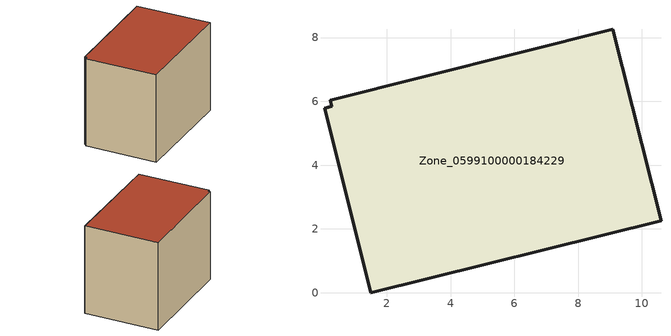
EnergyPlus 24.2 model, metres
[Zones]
Zone_0599100000184229
 floor ground (C_G): 10.6,2.26 1.5,0 0.05,5.79 0.27,5.85 0.23,6.03 9.09,8.26 z0
 wall outside (C_F): 10.6,2.26 9.09,8.26 0.23,6.03 0.27,5.85 0.05,5.79 1.5,0 10.6,2.26 z0:7.53
 roof outside (C_R): 1.5,0 10.6,2.26 9.09,8.26 0.23,6.03 0.27,5.85 0.05,5.79 z7.53
[BUILDING]
Pand.0599100000184229: North Axis=0; Terrain=City; Loads Convergence Tolerance Value=0.04; Temperature Convergence Tolerance Value=0.4; Solar Distribution=FullExterior; Maximum Number of Warmup Days=25; Minimum Number of Warmup Days=1
[Site:Location]
Rotterdam.The.Hague.AP_ZH_NLD Design_Conditions: Latitude=51.96; Longitude=4.45; Time Zone=1; Elevation=-4.5
[SITE:GROUNDTEMPERATURE:BUILDINGSURFACE]
18, 18, 18, 18, 18, 18, 18, 18, 18, 18, 18, 18
[MATERIAL] Thermal Absorptance=0.9; Solar Absorptance=0.7; Visible Absorptance=0.7
Name | Roughness | Thickness | Conductivity | Density | Specific Heat
G.TC.1965-1974 | MediumSmooth | 0.15 | 0.882353 | 540 | 1210
F.TC.1965-1974 | Rough | 0.3 | 0.697674 | 1920 | 840
R.TC.1965-1974 | MediumRough | 0.2 | 0.232558 | 1500 | 1000
[CONSTRUCTION]
C_G: G.TC.1965-1974
C_F: F.TC.1965-1974
C_R: R.TC.1965-1974
[ZONE]
Zone_0599100000184229: Type=1; Multiplier=1; Ceiling Height=Autocalculate; Volume=Autocalculate; Floor Area=autocalculate; Part of Total Floor Area=Yes
[ZONEINFILTRATION:DESIGNFLOWRATE]
Infil_Zone_0599100000184229: Zone or ZoneList or Space or SpaceList=Zone_0599100000184229; Schedule=AlwaysOn; Design Flow Rate Calculation Method=Flow/Area; Flow Rate per Floor Area=0.003; Constant Term Coefficient=1; Temperature Term Coefficient=0; Velocity Term Coefficient=0; Velocity Squared Term Coefficient=0
[HVACTEMPLATE:ZONE:IDEALLOADSAIRSYSTEM]
Zone_0599100000184229: Maximum Heating Supply Air Temperature=50; Minimum Cooling Supply Air Temperature=13; Maximum Heating Supply Air Humidity Ratio=0.0156; Minimum Cooling Supply Air Humidity Ratio=0.0077; Heating Limit=NoLimit; Cooling Limit=NoLimit; Dehumidification Control Type=ConstantSensibleHeatRatio; Cooling Sensible Heat Ratio=0.7; Dehumidification Setpoint=60; Humidification Control Type=None; Humidification Setpoint=30; Outdoor Air Method=None; Outdoor Air Flow Rate per Person=0.00944; Outdoor Air Flow Rate per Zone Floor Area=0; Outdoor Air Flow Rate per Zone=0; Demand Controlled Ventilation Type=None; Outdoor Air Economizer Type=NoEconomizer; Heat Recovery Type=None; Sensible Heat Recovery Effectiveness=0.7; Latent Heat Recovery Effectiveness=0.65
[ZONECONTROL:THERMOSTAT]
ThermostatControl_Zone_0599100000184229: Zone or ZoneList=Zone_0599100000184229; Control Type Schedule=DualSetpointControlType; Control 1=Thermostat_Zone_0599100000184229; Temperature Difference Between Cutout And Setpoint=0
[THERMOSTATSETPOINT:DUALSETPOINT]
Thermostat_Zone_0599100000184229: Heating Setpoint Temperature Schedule=HeatingSetpoint_Zone_0599100000184229; Cooling Setpoint Temperature Schedule=CoolingSetpoint_Zone_0599100000184229
[SCHEDULE:COMPACT]
HeatingSetpoint_Zone_0599100000184229: Through: 12/31, For: AllDays, Until: 24:00, 21
CoolingSetpoint_Zone_0599100000184229: Through: 12/31, For: AllDays, Until: 24:00, 24
DualSetpointControlType: Through: 12/31, For: AllDays, Until: 24:00, 4
AlwaysOn: Through: 12/31, For: AllDays, Until: 24:00, 1
